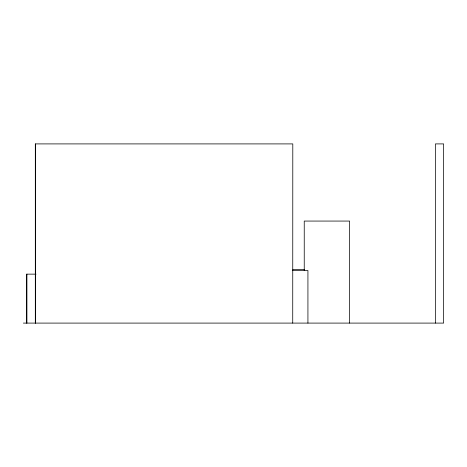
<?xml version="1.0" encoding="UTF-8"?>
<svg xmlns="http://www.w3.org/2000/svg" width="467" height="467" viewBox="0 0 467 467"><rect width="100%" height="100%" fill="white"/><g stroke="black" fill="none" stroke-linecap="round" stroke-linejoin="round"><path stroke-width="0.7" d="M292.844 269.529L304.49 269.529M292.412 270.498L307.928 270.498L307.928 323.094M36.023 274.141L26.572 274.141L26.572 323.094M23.35 323.094L443.65 323.094L443.65 143.906L435.413 143.906L435.413 323.094M349.608 323.094L349.608 221.066L304.239 221.066L304.239 270.621M292.727 323.094L292.797 143.906L35.311 143.906L35.311 323.094M35.387 143.906L35.387 323.094M26.917 274.141L26.917 323.094"/></g></svg>
